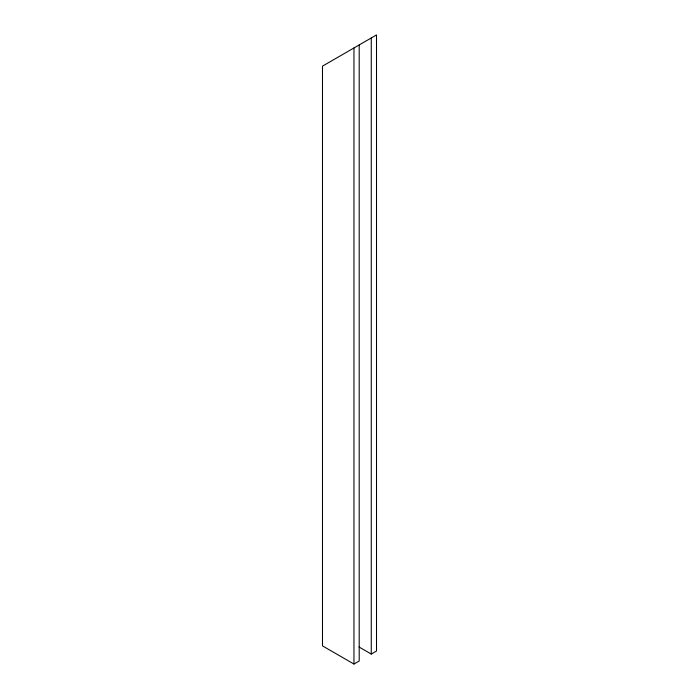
<?xml version="1.0" encoding="UTF-8"?>
<svg xmlns="http://www.w3.org/2000/svg" width="699" height="699" viewBox="0 0 699 699"><rect width="100%" height="100%" fill="white"/><g stroke="black" fill="none" stroke-linecap="round" stroke-linejoin="round"><path stroke-width="1.05" d="M359.085 647.029L371.265 654.063L376.508 651.031L376.508 34.95L322.492 66.134L322.492 645.885L353.956 664.05L359.199 661.027L359.199 44.937M371.265 37.973L371.265 654.063M353.956 47.969L353.956 664.05"/></g></svg>
